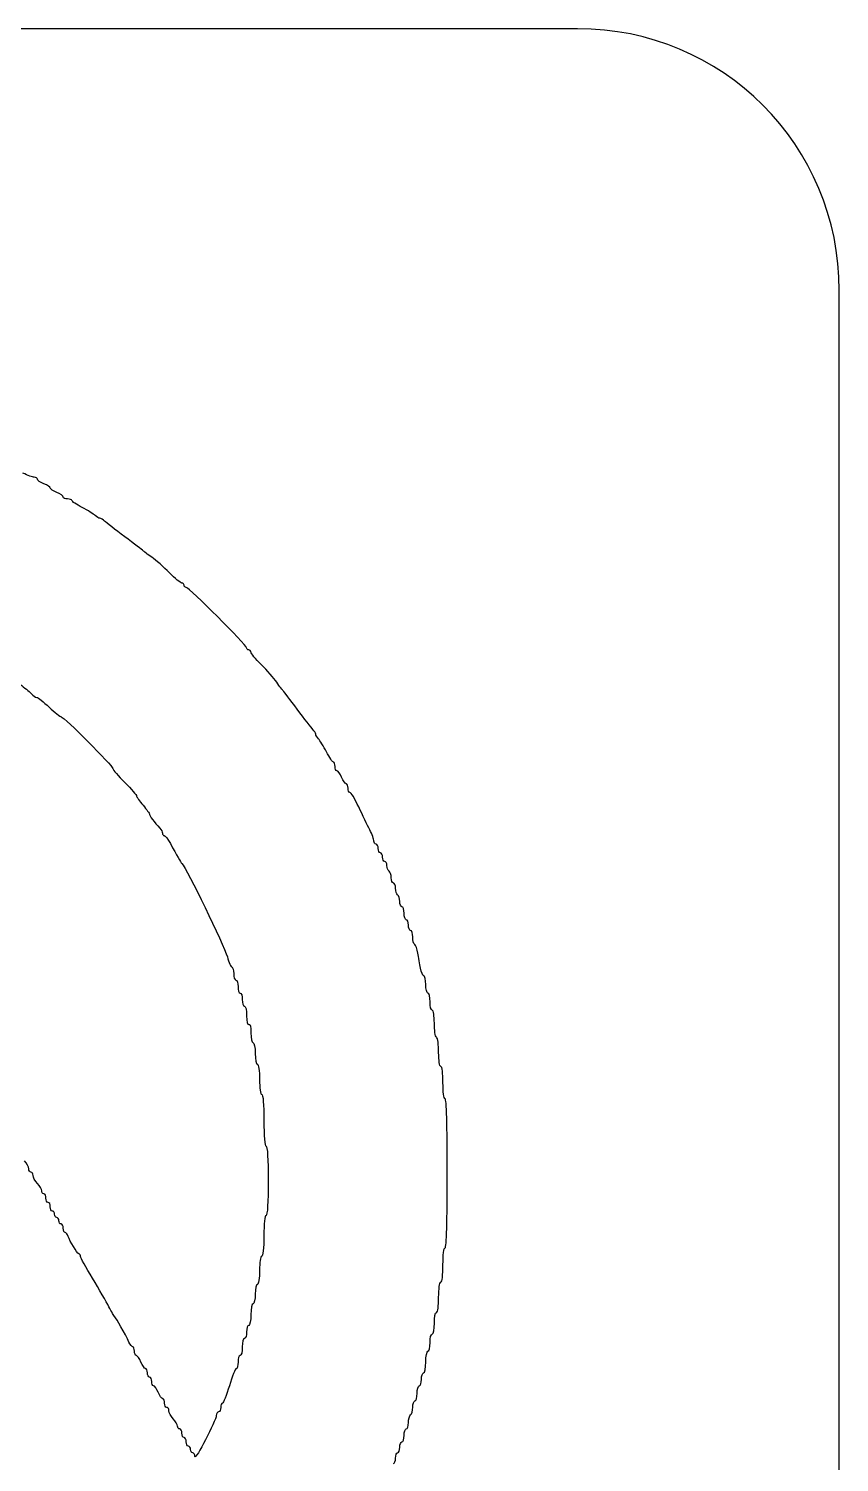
# Model space of a CAD drawing. Extents: x 6 to 284, y 8 to 195.
# Drawn here: x 64.6 to 95.6, y 138.3 to 193.1 of the extents above; entities that cross this region are included whole.
import ezdxf

# ---------------------------------------------------------------- set-up
doc = ezdxf.new("R2010")
doc.units = 0
doc.layers.add('Layer_1', color=7, linetype='CONTINUOUS')

msp = doc.modelspace()

# ---------------------------------------------------------------- linework, layer by layer
at = {"layer": 'Layer_1', "color": 1}
for points in [[(85.585543, 193.085556), (15.718455, 193.085556), (15.718455, 193.085556)], [(95.585689, 113.21777), (95.585689, 183.085408)]]:
    msp.add_lwpolyline(points, dxfattribs=at)
msp.add_open_spline([(95.585689, 183.085408), (95.585689, 188.62541), (91.125537, 193.085556), (85.585543, 193.085556)], degree=3, dxfattribs=at)
at = {"layer": 'Layer_1', "color": 7}
for points in [[(64.83394, 175.950477), (64.770243, 175.950477), (64.575509, 176.022848), (64.401237, 176.110881)], [(64.950247, 175.878268), (64.950247, 175.918098), (64.897638, 175.950477), (64.83394, 175.950477)], [(65.197191, 175.703533), (65.061188, 175.759862), (64.950247, 175.838435), (64.950247, 175.878268)], [(65.444686, 175.53872), (65.444689, 175.573052), (65.333194, 175.647201), (65.197191, 175.703533)], [(65.691631, 175.373906), (65.555628, 175.430235), (65.444686, 175.504387), (65.444686, 175.53872)], [(65.939128, 175.19862), (65.939128, 175.23845), (65.827605, 175.31758), (65.691631, 175.373906)], [(66.10394, 175.12641), (66.01329, 175.12641), (65.939128, 175.158793), (65.939128, 175.19862)], [(66.268755, 175.064674), (66.268755, 175.098744), (66.194618, 175.12641), (66.10394, 175.12641)], [(66.660118, 174.797886), (66.444811, 174.910465), (66.268755, 175.030596), (66.268755, 175.064674)], [(67.16062, 174.488655), (67.100704, 174.545985), (66.875454, 174.685308), (66.660118, 174.797886)], [(67.340316, 174.384475), (67.301483, 174.384475), (67.220507, 174.431327), (67.16062, 174.488655)], [(67.519463, 174.278641), (67.459547, 174.336872), (67.37915, 174.384475), (67.340316, 174.384475)], [(68.287855, 173.683329), (67.925171, 173.95247), (67.57935, 174.220413), (67.519463, 174.278641)], [(68.988452, 173.146996), (68.965818, 173.173116), (68.650482, 173.414193), (68.287855, 173.683329)], [(69.318076, 172.899501), (69.159382, 173.009387), (69.01103, 173.120891), (68.988452, 173.146996)], [(69.992765, 172.305842), (69.780393, 172.522408), (69.476685, 172.789612), (69.318076, 172.899501)], [(70.466811, 171.912274), (70.418551, 171.912274), (70.205165, 172.089273), (69.992765, 172.305842)], [(70.554452, 171.829592), (70.554452, 171.874923), (70.515099, 171.912274), (70.466811, 171.912274)], [(70.637688, 171.747461), (70.591968, 171.747461), (70.554452, 171.784262), (70.554452, 171.829592)], [(72.944522, 169.440625), (72.944522, 169.549238), (70.746315, 171.747461), (70.637688, 171.747461)], [(73.026654, 169.357392), (72.981329, 169.357392), (72.944522, 169.394885), (72.944522, 169.440625)], [(73.109336, 169.269198), (73.109336, 169.317472), (73.071979, 169.357392), (73.026654, 169.357392)], [(73.502904, 168.795702), (73.286355, 169.008077), (73.109336, 169.220926), (73.109336, 169.269198)], [(74.096564, 168.121016), (73.986664, 168.279667), (73.719481, 168.58333), (73.502904, 168.795702)], [(74.344059, 167.791389), (74.317925, 167.814054), (74.20643, 167.962362), (74.096564, 168.121016)], [(64.290442, 168.039987), (64.449108, 167.930047), (64.639351, 167.773648), (64.712675, 167.692171)], [(64.712675, 167.692171), (64.785994, 167.610693), (64.881825, 167.543894), (64.925993, 167.543894)], [(74.880941, 167.090795), (74.611814, 167.453433), (74.370305, 167.768726), (74.344059, 167.791389)], [(64.925993, 167.543894), (64.970132, 167.543894), (65.183038, 167.376909), (65.398938, 167.172924)], [(65.398938, 167.172924), (65.614923, 166.96894), (65.824058, 166.802508), (65.864161, 166.802508)], [(75.475702, 166.3224), (75.41748, 166.382304), (75.150125, 166.728156), (74.880941, 167.090795)], [(65.864161, 166.802508), (65.963673, 166.802508), (67.834758, 164.925132), (67.834758, 164.825298)], [(75.582089, 166.142703), (75.582089, 166.181557), (75.533925, 166.262504), (75.475702, 166.3224)], [(75.686268, 165.96356), (75.628921, 166.023456), (75.582089, 166.103852), (75.582089, 166.142703)], [(75.994949, 165.463056), (75.882398, 165.678371), (75.743587, 165.903658), (75.686268, 165.96356)], [(76.261736, 165.071692), (76.227672, 165.071692), (76.107527, 165.24774), (75.994949, 165.463056)], [(67.834758, 164.825298), (67.834758, 164.781435), (68.038512, 164.541586), (68.287855, 164.292274)], [(76.323472, 164.90688), (76.323472, 164.997538), (76.2958, 165.071692), (76.261736, 165.071692)], [(76.396232, 164.742065), (76.356382, 164.742065), (76.323472, 164.816216), (76.323472, 164.90688)], [(68.287855, 164.292274), (68.53717, 164.042961), (68.741423, 163.810218), (68.741507, 163.775234)], [(76.570967, 164.49457), (76.514635, 164.630559), (76.436025, 164.742065), (76.396232, 164.742065)], [(76.745702, 164.247076), (76.705881, 164.247076), (76.62727, 164.358582), (76.570967, 164.49457)], [(68.741507, 163.775234), (68.741592, 163.740253), (68.852703, 163.581661), (68.988452, 163.423007)], [(76.817911, 164.082261), (76.817911, 164.172919), (76.785524, 164.247076), (76.745702, 164.247076)], [(76.891775, 163.917449), (76.851191, 163.917449), (76.817911, 163.991603), (76.817911, 164.082261)], [(77.225813, 163.36127), (77.082754, 163.667247), (76.932386, 163.917449), (76.891775, 163.917449)], [(68.988452, 163.423007), (69.124229, 163.264353), (69.235396, 163.107567), (69.235396, 163.07409)], [(77.646389, 162.488145), (77.558053, 162.662418), (77.3689, 163.055294), (77.225813, 163.36127)], [(69.235396, 163.07409), (69.235594, 163.015427), (69.412877, 162.78022), (69.62731, 162.554293)], [(69.62731, 162.554293), (69.684008, 162.494594), (69.730386, 162.406075), (69.730386, 162.357508)], [(69.730386, 162.357508), (69.730386, 162.308943), (69.760169, 162.269313), (69.797083, 162.269313)], [(69.797083, 162.269313), (69.833998, 162.269313), (69.939089, 162.130068), (70.030247, 161.960082)], [(77.807343, 162.055442), (77.807343, 162.119148), (77.734696, 162.313876), (77.646389, 162.488145)], [(70.030247, 161.960082), (70.273466, 161.506537), (70.425149, 161.244378), (70.471769, 161.197752)], [(77.889475, 161.939686), (77.84415, 161.939686), (77.807343, 161.991728), (77.807343, 162.055442)], [(77.972158, 161.774874), (77.972158, 161.865532), (77.934828, 161.939686), (77.889475, 161.939686)], [(78.054287, 161.610062), (78.008934, 161.610062), (77.972158, 161.684213), (77.972158, 161.774874)], [(78.13697, 161.445247), (78.13697, 161.535905), (78.099612, 161.610062), (78.054287, 161.610062)], [(70.471769, 161.197752), (70.650419, 161.019114), (72.071828, 158.100075), (72.207549, 157.633043)], [(78.219102, 161.280435), (78.173778, 161.280435), (78.13697, 161.354589), (78.13697, 161.445247)], [(78.301785, 161.120581), (78.301785, 161.208564), (78.264456, 161.280435), (78.219102, 161.280435)], [(78.383915, 160.909465), (78.338561, 160.937484), (78.301785, 161.032598), (78.301785, 161.120581)], [(78.466597, 160.657562), (78.466597, 160.768213), (78.429239, 160.88144), (78.383915, 160.909465)], [(78.54873, 160.456368), (78.503405, 160.456368), (78.466597, 160.546917), (78.466597, 160.657562)], [(78.631409, 160.255175), (78.631409, 160.365823), (78.594083, 160.456368), (78.54873, 160.456368)], [(78.713542, 160.002716), (78.668217, 160.030729), (78.631409, 160.144524), (78.631409, 160.255175)], [(78.796224, 159.750813), (78.796224, 159.861461), (78.758867, 159.974691), (78.713542, 160.002716)], [(78.878354, 159.549619), (78.833029, 159.549619), (78.796224, 159.640162), (78.796224, 159.750813)], [(78.961036, 159.302122), (78.961036, 159.438111), (78.923679, 159.549619), (78.878354, 159.549619)], [(79.043169, 159.055177), (78.997816, 159.055177), (78.961036, 159.166133), (78.961036, 159.302122)], [(79.125851, 158.849023), (79.125851, 158.962349), (79.088465, 159.055177), (79.043169, 159.055177)], [(79.207981, 158.642868), (79.162656, 158.642868), (79.125851, 158.735699), (79.125851, 158.849023)], [(79.290664, 158.400334), (79.290664, 158.533645), (79.253306, 158.642868), (79.207981, 158.642868)], [(79.363976, 158.1126), (79.323647, 158.137518), (79.290664, 158.267015), (79.290664, 158.400334)], [(79.487449, 157.778562), (79.459791, 157.937634), (79.404306, 158.08768), (79.363976, 158.1126)], [(79.58832, 157.20089), (79.560691, 157.359544), (79.515106, 157.619485), (79.487449, 157.778562)], [(72.207549, 157.633043), (72.270118, 157.417727), (72.350142, 157.24168), (72.385592, 157.24168)], [(72.385592, 157.24168), (72.421036, 157.24168), (72.450082, 157.130724), (72.450082, 156.994735)], [(79.711793, 156.912052), (79.671407, 156.912052), (79.615978, 157.042239), (79.58832, 157.20089)], [(72.450082, 156.994735), (72.450082, 156.858746), (72.486861, 156.74724), (72.532215, 156.74724)], [(72.532215, 156.74724), (72.577539, 156.74724), (72.614897, 156.636287), (72.614897, 156.500296)], [(79.785103, 156.582425), (79.785103, 156.763745), (79.75215, 156.912052), (79.711793, 156.912052)], [(72.614897, 156.500296), (72.614894, 156.364307), (72.651702, 156.252798), (72.697027, 156.252798)], [(72.697027, 156.252798), (72.74238, 156.252798), (72.779709, 156.141292), (72.779709, 156.005303)], [(79.867785, 156.252798), (79.822461, 156.252798), (79.785103, 156.401109), (79.785103, 156.582425)], [(79.949918, 155.923174), (79.949918, 156.104496), (79.913139, 156.252798), (79.867785, 156.252798)], [(72.779709, 156.005303), (72.779709, 155.869312), (72.816517, 155.758359), (72.861842, 155.758359)], [(72.861842, 155.758359), (72.907164, 155.758359), (72.944522, 155.589088), (72.944522, 155.382431)], [(80.0326, 155.593547), (79.987247, 155.593547), (79.949918, 155.741857), (79.949918, 155.923174)], [(80.11473, 155.104066), (80.11473, 155.375547), (80.07832, 155.593547), (80.0326, 155.593547)], [(72.944522, 155.382431), (72.944522, 155.152922), (72.976305, 155.026656), (73.026654, 155.057765)], [(73.026654, 155.057765), (73.077002, 155.088877), (73.109336, 154.962608), (73.109336, 154.733099)], [(80.197412, 154.563326), (80.152088, 154.591345), (80.11473, 154.834761), (80.11473, 155.104066)], [(73.109336, 154.733099), (73.109336, 154.526436), (73.146666, 154.357171), (73.192019, 154.357171)], [(80.279545, 153.981242), (80.279545, 154.27321), (80.242766, 154.535301), (80.197412, 154.563326)], [(73.192019, 154.357171), (73.237316, 154.357171), (73.274149, 154.171511), (73.274149, 153.944861)], [(73.274149, 153.944861), (73.274149, 153.718214), (73.311506, 153.533105), (73.356831, 153.533105)], [(80.362227, 153.450422), (80.31583, 153.450422), (80.279545, 153.682287), (80.279545, 153.981242)], [(73.356831, 153.533105), (73.403934, 153.533105), (73.438964, 153.285649), (73.438964, 152.95598)], [(80.444357, 152.832508), (80.444357, 153.189649), (80.409867, 153.450422), (80.362227, 153.450422)], [(73.438964, 152.95598), (73.438964, 152.626308), (73.474572, 152.379408), (73.521646, 152.379408)], [(80.52704, 152.214596), (80.479457, 152.214596), (80.444357, 152.475367), (80.444357, 152.832508)], [(73.521646, 152.379408), (73.571995, 152.379408), (73.603776, 151.994375), (73.603776, 151.38998)], [(80.609172, 149.370877), (80.609172, 151.211539), (80.580408, 152.214596), (80.52704, 152.214596)], [(73.603776, 151.38998), (73.603776, 150.785584), (73.63611, 150.401098), (73.686458, 150.401098)], [(73.686458, 150.401098), (73.737992, 150.401098), (73.768591, 149.906766), (73.768591, 149.08259)], [(64.620069, 149.538997), (64.620069, 149.608889), (64.545935, 149.745959), (64.455257, 149.843269)], [(64.702752, 149.412217), (64.657427, 149.412217), (64.620069, 149.46911), (64.620069, 149.538997)], [(64.784882, 149.284887), (64.784882, 149.354773), (64.748105, 149.412217), (64.702752, 149.412217)], [(64.950247, 148.981168), (64.859569, 149.078481), (64.784882, 149.214997), (64.784882, 149.284887)], [(65.115062, 148.696188), (65.115062, 148.755635), (65.040897, 148.883857), (64.950247, 148.981168)], [(73.768591, 149.08259), (73.768591, 148.258411), (73.737992, 147.763534), (73.686458, 147.763534)], [(80.52704, 146.527708), (80.580408, 146.527708), (80.609172, 147.530221), (80.609172, 149.370877)], [(65.197191, 148.588151), (65.151838, 148.588151), (65.115062, 148.636741), (65.115062, 148.696188)], [(65.279874, 148.423339), (65.279874, 148.513997), (65.242516, 148.588151), (65.197191, 148.588151)], [(65.362006, 148.258524), (65.316681, 148.258524), (65.279874, 148.332677), (65.279874, 148.423339)], [(65.444686, 148.093711), (65.444686, 148.184373), (65.407331, 148.258524), (65.362006, 148.258524)], [(65.526818, 147.928897), (65.481494, 147.928897), (65.444686, 148.003053), (65.444686, 148.093711)], [(65.609501, 147.804874), (65.609501, 147.872867), (65.572143, 147.928897), (65.526818, 147.928897)], [(65.691631, 147.681402), (65.646306, 147.681402), (65.609501, 147.736878), (65.609501, 147.804874)], [(65.774313, 147.55793), (65.774313, 147.625925), (65.73693, 147.681402), (65.691631, 147.681402)], [(65.856445, 147.433907), (65.811092, 147.433907), (65.774313, 147.489937), (65.774313, 147.55793)], [(65.939128, 147.269092), (65.939128, 147.35975), (65.901742, 147.433907), (65.856445, 147.433907)], [(73.686458, 147.763534), (73.637323, 147.763534), (73.603776, 147.44784), (73.603776, 146.980808)], [(66.011888, 147.10428), (65.971841, 147.10428), (65.939128, 147.178434), (65.939128, 147.269092)], [(66.130399, 146.960411), (66.105224, 147.039738), (66.051935, 147.10428), (66.011888, 147.10428)], [(66.536646, 146.293992), (66.459261, 146.32838), (66.191528, 146.767589), (66.130399, 146.960411)], [(73.603776, 146.980808), (73.603776, 146.513775), (73.570809, 146.198081), (73.521646, 146.198081)], [(66.598382, 146.188711), (66.598382, 146.231629), (66.570626, 146.278867), (66.536646, 146.293992)], [(73.521646, 146.198081), (73.475164, 146.198081), (73.438964, 145.964497), (73.438964, 145.662299)], [(80.444357, 145.868454), (80.444357, 146.253069), (80.479005, 146.527708), (80.52704, 146.527708)], [(67.05644, 145.35858), (66.804557, 145.772056), (66.598382, 146.145797), (66.598382, 146.188711)], [(73.438964, 145.662299), (73.438964, 145.360104), (73.403341, 145.12652), (73.356831, 145.12652)], [(80.362227, 145.20865), (80.410318, 145.20865), (80.444357, 145.483836), (80.444357, 145.868454)], [(67.685378, 144.26938), (67.591144, 144.455164), (67.308324, 144.945111), (67.05644, 145.35858)], [(73.356831, 145.12652), (73.311506, 145.12652), (73.274149, 144.959535), (73.274149, 144.75555)], [(80.279545, 144.632078), (80.279545, 144.961748), (80.315153, 145.20865), (80.362227, 145.20865)], [(73.274149, 144.75555), (73.274149, 144.551566), (73.237316, 144.384583), (73.192019, 144.384583)], [(80.197412, 144.054956), (80.244515, 144.054956), (80.279545, 144.302406), (80.279545, 144.632078)], [(67.907518, 143.890144), (67.879606, 143.912809), (67.779527, 144.083596), (67.685378, 144.26938)], [(73.192019, 144.384583), (73.146666, 144.384583), (73.109336, 144.199477), (73.109336, 143.972827)], [(80.11473, 143.642647), (80.11473, 143.869296), (80.152088, 144.054956), (80.197412, 144.054956)], [(68.449362, 142.922209), (68.305965, 143.230907), (67.961451, 143.846318), (67.907518, 143.890144)], [(73.026654, 143.560517), (72.981329, 143.560517), (72.944522, 143.449011), (72.944522, 143.313019)], [(73.109336, 143.972827), (73.109336, 143.746177), (73.071979, 143.560517), (73.026654, 143.560517)], [(80.0326, 143.23089), (80.077925, 143.23089), (80.11473, 143.415999), (80.11473, 143.642647)], [(68.597089, 142.737001), (68.563109, 142.737354), (68.496578, 142.82057), (68.449362, 142.922209)], [(72.861842, 143.066075), (72.816517, 143.066075), (72.779709, 142.91777), (72.779709, 142.736451)], [(72.944522, 143.313019), (72.944522, 143.177031), (72.907164, 143.066075), (72.861842, 143.066075)], [(79.949918, 142.901263), (79.949918, 143.082582), (79.987247, 143.23089), (80.0326, 143.23089)], [(68.658825, 142.571636), (68.658825, 142.6623), (68.631096, 142.73677), (68.597089, 142.737001)], [(68.731034, 142.406824), (68.691184, 142.406824), (68.658825, 142.480978), (68.658825, 142.571636)], [(68.905769, 142.159326), (68.849438, 142.295318), (68.770856, 142.406824), (68.731034, 142.406824)], [(72.697027, 142.406824), (72.651702, 142.406824), (72.614897, 142.295318), (72.614897, 142.159326)], [(72.779709, 142.736451), (72.779709, 142.555131), (72.74238, 142.406824), (72.697027, 142.406824)], [(79.785103, 142.159326), (79.785106, 142.385976), (79.822461, 142.571636), (79.867785, 142.571636)], [(79.867785, 142.571636), (79.913139, 142.571636), (79.949918, 142.719946), (79.949918, 142.901263)], [(69.081055, 141.912382), (69.041233, 141.912382), (68.962072, 142.02334), (68.905769, 142.159326)], [(69.153264, 141.747569), (69.153264, 141.838228), (69.120904, 141.912382), (69.081055, 141.912382)], [(72.552058, 141.912382), (72.517655, 141.912382), (72.397792, 141.615216), (72.28527, 141.252577)], [(72.614897, 142.159326), (72.614894, 142.02334), (72.586432, 141.912382), (72.552058, 141.912382)], [(79.702973, 141.747569), (79.748298, 141.747569), (79.785103, 141.932676), (79.785103, 142.159326)], [(69.235947, 141.582757), (69.190622, 141.582757), (69.153264, 141.656911), (69.153264, 141.747569)], [(69.318076, 141.417392), (69.318076, 141.50805), (69.2813, 141.582757), (69.235947, 141.582757)], [(69.390285, 141.252577), (69.350464, 141.252577), (69.318076, 141.326731), (69.318076, 141.417392)], [(79.538158, 141.252577), (79.583511, 141.252577), (79.620291, 141.364083), (79.620291, 141.500075)], [(79.620291, 141.500075), (79.620291, 141.636063), (79.65762, 141.747569), (79.702973, 141.747569)], [(69.565574, 141.005633), (69.509242, 141.141621), (69.430107, 141.252577), (69.390285, 141.252577)], [(69.740309, 140.758138), (69.700459, 140.758138), (69.621905, 140.869644), (69.565574, 141.005633)], [(69.812518, 140.593326), (69.812518, 140.683984), (69.78013, 140.758138), (69.740309, 140.758138)], [(72.28527, 141.252577), (72.172776, 140.889944), (72.052361, 140.593326), (72.01793, 140.593326)], [(79.372796, 140.676008), (79.418121, 140.676008), (79.455478, 140.805639), (79.455478, 140.964293)], [(79.455478, 140.964293), (79.455478, 141.122947), (79.492836, 141.252577), (79.538158, 141.252577)], [(69.895201, 140.428511), (69.849876, 140.428511), (69.812518, 140.502665), (69.812518, 140.593326)], [(69.97733, 140.301731), (69.97733, 140.371618), (69.940526, 140.428511), (69.895201, 140.428511)], [(70.142145, 139.997461), (70.051495, 140.09478), (69.97733, 140.231839), (69.97733, 140.301731)], [(71.87296, 140.263699), (71.827636, 140.263699), (71.789242, 140.199154), (71.78642, 140.11983)], [(71.955643, 140.428511), (71.955643, 140.337853), (71.918285, 140.263699), (71.87296, 140.263699)], [(72.01793, 140.593326), (71.983611, 140.593326), (71.955643, 140.519169), (71.955643, 140.428511)], [(79.207981, 140.140226), (79.253306, 140.168237), (79.290664, 140.300165), (79.290664, 140.433472)], [(79.290664, 140.433472), (79.290664, 140.566794), (79.327443, 140.676008), (79.372796, 140.676008)], [(70.306957, 139.712482), (70.306957, 139.771929), (70.232823, 139.900151), (70.142145, 139.997461)], [(70.38964, 139.604444), (70.344287, 139.604444), (70.306957, 139.653035), (70.306957, 139.712482)], [(71.78642, 140.11983), (71.780662, 139.920164), (70.975982, 138.375237), (70.97062, 138.553827)], [(79.043169, 139.604444), (79.088465, 139.604444), (79.125851, 139.713667), (79.125851, 139.846981)], [(79.125851, 139.846981), (79.125851, 139.980291), (79.162656, 140.112202), (79.207981, 140.140226)], [(70.471769, 139.439632), (70.471769, 139.530293), (70.434965, 139.604444), (70.38964, 139.604444)], [(70.554452, 139.274817), (70.509127, 139.274817), (70.471769, 139.348974), (70.471769, 139.439632)], [(70.636584, 139.110005), (70.636584, 139.200663), (70.599805, 139.274817), (70.554452, 139.274817)], [(70.719267, 138.94519), (70.673914, 138.94519), (70.636584, 139.019347), (70.636584, 139.110005)], [(78.796224, 138.90385), (78.796224, 139.017171), (78.833029, 139.110005), (78.878354, 139.110005)], [(78.878354, 139.110005), (78.923679, 139.110005), (78.961036, 139.220961), (78.961036, 139.35695)], [(78.961036, 139.35695), (78.961036, 139.492941), (78.997816, 139.604444), (79.043169, 139.604444)], [(70.801397, 138.821718), (70.801397, 138.889711), (70.764592, 138.94519), (70.719267, 138.94519)], [(70.884079, 138.697695), (70.838754, 138.697695), (70.801397, 138.753722), (70.801397, 138.821718)], [(70.97062, 138.553827), (70.968306, 138.633154), (70.929404, 138.697695), (70.884079, 138.697695)], [(78.631409, 138.492091), (78.631409, 138.605417), (78.668217, 138.697695), (78.713542, 138.697695)], [(78.713542, 138.697695), (78.758867, 138.697695), (78.796224, 138.790524), (78.796224, 138.90385)], [(78.54873, 138.285936), (78.594083, 138.285936), (78.631409, 138.378767), (78.631409, 138.492091)]]:
    msp.add_open_spline(points, degree=3, dxfattribs=at)

doc.saveas('drawing.dxf')
